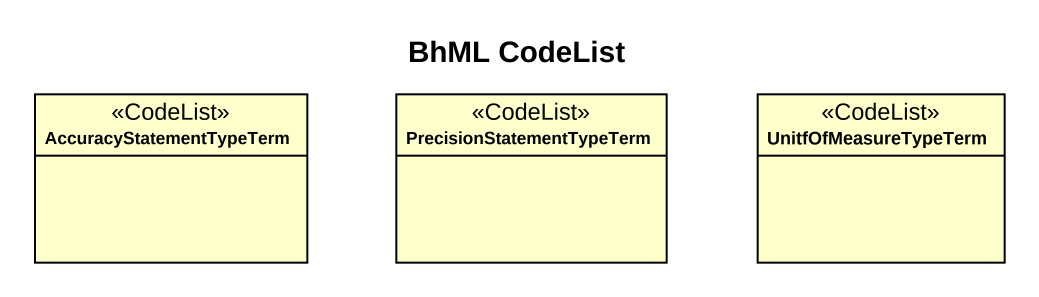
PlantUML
@startuml
title BhML CodeList
hide circle
hide empty members
class AccuracyStatementTypeTerm <<CodeList>>
class PrecisionStatementTypeTerm <<CodeList>>
class UnitfOfMeasureTypeTerm <<CodeList>>
@enduml
